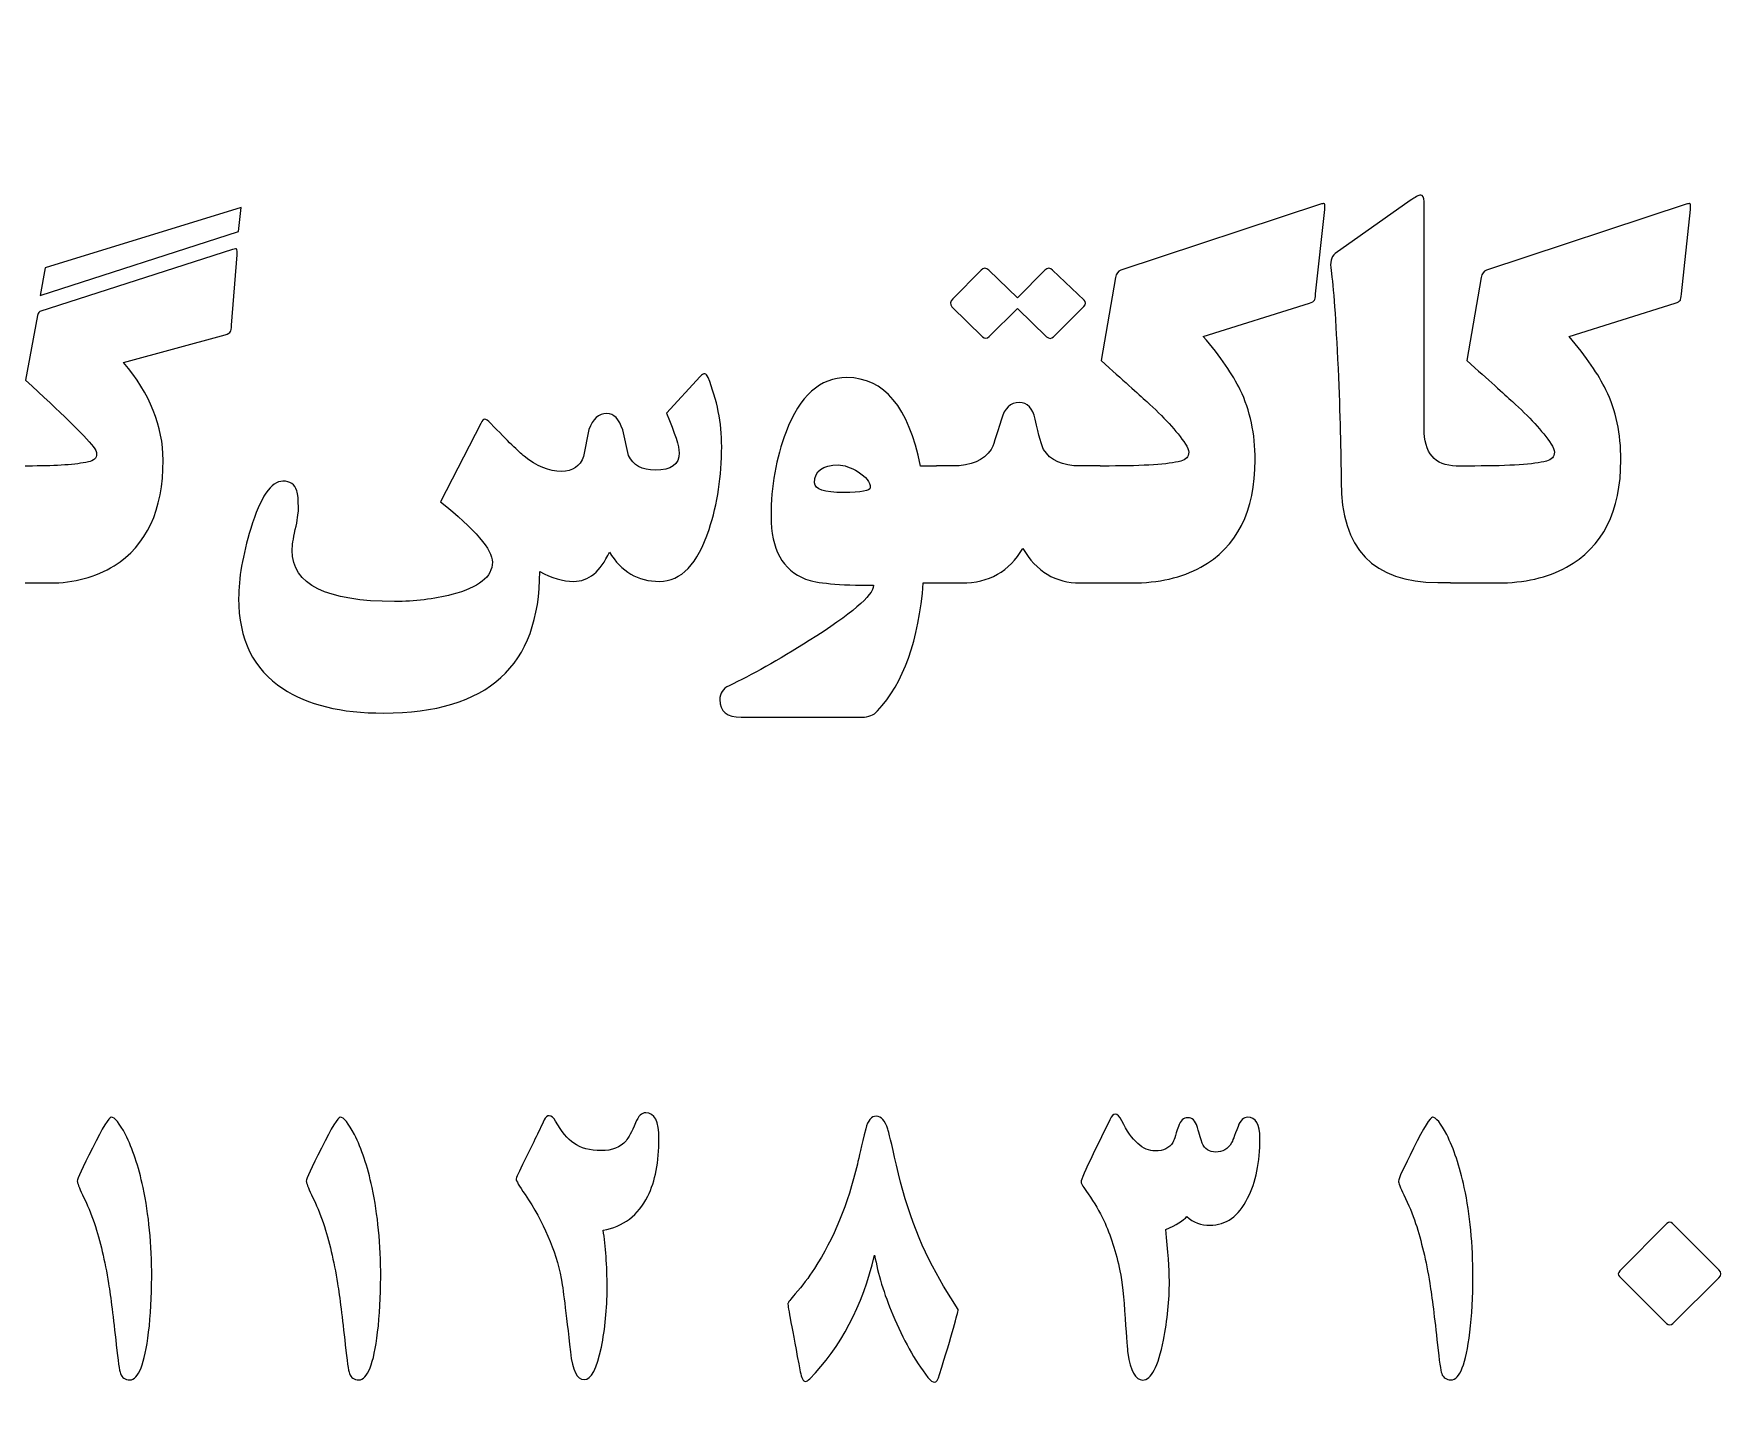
# Model space of a CAD drawing. Header units: millimetres. Extents: x -20 to 20, y -19.5 to 20.5.
# Drawn here: x -5.05 to 8.5, y -10.55 to 0.47 of the extents above; entities that cross this region are included whole.
import ezdxf

# ---------------------------------------------------------------- set-up
doc = ezdxf.new("R2010")
doc.units = ezdxf.units.MM
doc.header["$MEASUREMENT"] = 0
doc.layers.add('Layer 1', color=7, linetype='Continuous')

msp = doc.modelspace()

# ---------------------------------------------------------------- linework, layer by layer
at = {"layer": 'Layer 1', "color": 250, "lineweight": 18}
msp.add_open_spline([(17.0177, 20.4697), (17.0177, 20.4697), (-16.9823, 20.4697), (-16.9823, 20.4697), (-18.6346, 20.4697), (-19.9823, 19.122), (-19.9823, 17.4697), (-19.9823, 17.4697), (-19.9823, -16.5303), (-19.9823, -16.5303), (-19.9823, -18.1826), (-18.6346, -19.5303), (-16.9823, -19.5303), (-16.9823, -19.5303), (17.0177, -19.5303), (17.0177, -19.5303), (18.67, -19.5303), (20.0177, -18.1826), (20.0177, -16.5303), (20.0177, -16.5303), (20.0177, 17.4697), (20.0177, 17.4697), (20.0177, 19.122), (18.67, 20.4697), (17.0177, 20.4697)], degree=3, knots=[0, 0, 0, 0, 0.125, 0.125, 0.125, 0.25, 0.25, 0.25, 0.375, 0.375, 0.375, 0.5, 0.5, 0.5, 0.625, 0.625, 0.625, 0.75, 0.75, 0.75, 0.875, 0.875, 0.875, 1, 1, 1, 1], dxfattribs=at)
at = {"layer": 'Layer 1', "color": 250}
for points, knots in [([(-3.422, -1.3032), (-3.422, -1.3032), (-3.4653, -1.8684), (-3.4653, -1.8684), (-3.4682, -1.8973), (-3.4706, -1.9146), (-3.4735, -1.9199), (-3.4791, -1.9297), (-3.4936, -1.9378), (-3.5168, -1.9446), (-3.5168, -1.9446), (-4.3314, -2.1679), (-4.3314, -2.1679), (-4.1205, -2.419), (-4.015, -2.6801), (-4.015, -2.9521), (-4.015, -3.3535), (-4.1459, -3.6351), (-4.408, -3.798), (-4.5568, -3.8905), (-4.7283, -3.9367), (-4.9223, -3.9367), (-4.9223, -3.9367), (-5.1539, -3.9367), (-5.1539, -3.9367), (-5.1539, -3.9367), (-5.2571, -3.9367), (-5.2571, -3.9367), (-5.2571, -3.9367), (-5.2675, -3.9367), (-5.2675, -3.9367), (-5.3708, -3.9367), (-5.4714, -3.8993), (-5.5694, -3.8245), (-5.6464, -3.7649), (-5.7063, -3.6986), (-5.749, -3.6266), (-5.894, -3.8333), (-6.0662, -3.9367), (-6.2658, -3.9367), (-6.2658, -3.9367), (-6.2969, -3.9367), (-6.2969, -3.9367), (-6.2969, -3.9367), (-6.4168, -3.9367), (-6.4168, -3.9367), (-6.4168, -3.9367), (-6.4769, -3.9367), (-6.4769, -3.9367), (-6.74, -3.9367), (-6.9556, -3.7652), (-7.1239, -3.422), (-7.241, -3.6315), (-7.3496, -3.7769), (-7.4505, -3.858), (-7.5715, -3.9561), (-7.7261, -4.0048), (-7.9134, -4.0048), (-8.3349, -4.0048), (-8.5459, -3.7575), (-8.5459, -3.2629), (-8.5459, -3.1581), (-8.5307, -3.0452), (-8.5004, -2.9239), (-8.4591, -2.757), (-8.402, -2.6737), (-8.3289, -2.6737), (-8.2531, -2.6737), (-8.2034, -2.7115), (-8.1801, -2.7873), (-8.1402, -2.9143), (-8.1152, -2.9845), (-8.1056, -2.9983), (-8.0506, -3.0741), (-7.9501, -3.1119), (-7.8037, -3.1119), (-7.7059, -3.1119), (-7.6089, -3.0974), (-7.5123, -3.0685), (-7.3937, -3.0325), (-7.3345, -2.9898), (-7.3345, -2.9404), (-7.3345, -2.932), (-7.3366, -2.9232), (-7.3408, -2.9136), (-7.3408, -2.9136), (-7.6841, -2.0927), (-7.6841, -2.0927), (-7.6841, -2.0927), (-7.2251, -1.6299), (-7.2251, -1.6299), (-7.2029, -1.6076), (-7.1863, -1.5967), (-7.1754, -1.5967), (-7.1658, -1.5967), (-7.1549, -1.6133), (-7.1422, -1.6465), (-7.1422, -1.6465), (-6.7538, -2.7168), (-6.7538, -2.7168), (-6.6864, -2.9045), (-6.5855, -2.9983), (-6.4518, -2.9983), (-6.4518, -2.9983), (-6.4168, -2.9983), (-6.4168, -2.9983), (-6.4168, -2.9983), (-6.2969, -2.9983), (-6.2969, -2.9983), (-6.1385, -2.9983), (-6.064, -2.8907), (-6.0736, -2.6755), (-6.0736, -2.6755), (-6.1399, -1.2894), (-6.1399, -1.2894), (-6.1413, -1.2633), (-6.1342, -1.245), (-6.1191, -1.2355), (-6.1191, -1.2355), (-5.4887, -0.8298), (-5.4887, -0.8298), (-5.4682, -0.816), (-5.4551, -0.8121), (-5.4495, -0.8174), (-5.4467, -0.8217), (-5.4453, -0.8375), (-5.4453, -0.8651), (-5.4453, -0.8651), (-5.4453, -2.7355), (-5.4453, -2.7355), (-5.4453, -2.8018), (-5.4287, -2.8604), (-5.3959, -2.9115), (-5.3591, -2.9685), (-5.3096, -2.9974), (-5.2478, -2.9983), (-5.2478, -2.9983), (-5.2449, -2.9983), (-5.2449, -2.9983), (-5.2449, -2.9983), (-5.1539, -2.9983), (-5.1539, -2.9983), (-5.1539, -2.9983), (-5.0631, -2.9983), (-5.0631, -2.9983), (-4.8659, -2.9983), (-4.7166, -2.9874), (-4.6147, -2.9651), (-4.5706, -2.9556), (-4.5484, -2.9348), (-4.5484, -2.903), (-4.5484, -2.8851), (-4.5575, -2.8653), (-4.5752, -2.8431), (-4.651, -2.7492), (-4.8324, -2.5714), (-5.1188, -2.3093), (-5.1188, -2.3093), (-5.0214, -1.7897), (-5.0214, -1.7897), (-5.0214, -1.7816), (-5.0162, -1.771), (-5.0052, -1.7586), (-5.0052, -1.7586), (-3.4569, -1.2619), (-3.4569, -1.2619), (-3.4392, -1.2563), (-3.4279, -1.2549), (-3.4241, -1.2577), (-3.4212, -1.2647), (-3.4205, -1.2799), (-3.422, -1.3032)], [0, 0, 0, 0, 0.0175439, 0.0175439, 0.0175439, 0.0350877, 0.0350877, 0.0350877, 0.0526316, 0.0526316, 0.0526316, 0.0701754, 0.0701754, 0.0701754, 0.0877193, 0.0877193, 0.0877193, 0.1052632, 0.1052632, 0.1052632, 0.122807, 0.122807, 0.122807, 0.1403509, 0.1403509, 0.1403509, 0.1578947, 0.1578947, 0.1578947, 0.1754386, 0.1754386, 0.1754386, 0.1929825, 0.1929825, 0.1929825, 0.2105263, 0.2105263, 0.2105263, 0.2280702, 0.2280702, 0.2280702, 0.245614, 0.245614, 0.245614, 0.2631579, 0.2631579, 0.2631579, 0.2807018, 0.2807018, 0.2807018, 0.2982456, 0.2982456, 0.2982456, 0.3157895, 0.3157895, 0.3157895, 0.3333333, 0.3333333, 0.3333333, 0.3508772, 0.3508772, 0.3508772, 0.3684211, 0.3684211, 0.3684211, 0.3859649, 0.3859649, 0.3859649, 0.4035088, 0.4035088, 0.4035088, 0.4210526, 0.4210526, 0.4210526, 0.4385965, 0.4385965, 0.4385965, 0.4561404, 0.4561404, 0.4561404, 0.4736842, 0.4736842, 0.4736842, 0.4912281, 0.4912281, 0.4912281, 0.5087719, 0.5087719, 0.5087719, 0.5263158, 0.5263158, 0.5263158, 0.5438596, 0.5438596, 0.5438596, 0.5614035, 0.5614035, 0.5614035, 0.5789474, 0.5789474, 0.5789474, 0.5964912, 0.5964912, 0.5964912, 0.6140351, 0.6140351, 0.6140351, 0.6315789, 0.6315789, 0.6315789, 0.6491228, 0.6491228, 0.6491228, 0.6666667, 0.6666667, 0.6666667, 0.6842105, 0.6842105, 0.6842105, 0.7017544, 0.7017544, 0.7017544, 0.7192982, 0.7192982, 0.7192982, 0.7368421, 0.7368421, 0.7368421, 0.754386, 0.754386, 0.754386, 0.7719298, 0.7719298, 0.7719298, 0.7894737, 0.7894737, 0.7894737, 0.8070175, 0.8070175, 0.8070175, 0.8245614, 0.8245614, 0.8245614, 0.8421053, 0.8421053, 0.8421053, 0.8596491, 0.8596491, 0.8596491, 0.877193, 0.877193, 0.877193, 0.8947368, 0.8947368, 0.8947368, 0.9122807, 0.9122807, 0.9122807, 0.9298246, 0.9298246, 0.9298246, 0.9473684, 0.9473684, 0.9473684, 0.9649123, 0.9649123, 0.9649123, 0.9824561, 0.9824561, 0.9824561, 1, 1, 1, 1]), ([(-3.3888, -0.9229), (-3.3888, -0.9229), (-3.4114, -1.1159), (-3.4114, -1.1159), (-3.4114, -1.1159), (-5.001, -1.6306), (-5.001, -1.6306), (-5.001, -1.6306), (-4.9615, -1.4073), (-4.9615, -1.4073), (-4.9615, -1.4073), (-3.3888, -0.9229), (-3.3888, -0.9229)], [0, 0, 0, 0, 0.25, 0.25, 0.25, 0.5, 0.5, 0.5, 0.75, 0.75, 0.75, 1, 1, 1, 1]), ([(5.3047, -0.9395), (5.3047, -0.9395), (5.2321, -1.6178), (5.2321, -1.6178), (5.2293, -1.6464), (5.2264, -1.663), (5.224, -1.6672), (5.218, -1.6768), (5.2042, -1.6849), (5.182, -1.6919), (5.182, -1.6919), (4.3307, -1.9579), (4.3307, -1.9579), (4.4704, -2.1234), (4.5689, -2.2662), (4.6267, -2.3865), (4.7068, -2.5531), (4.7467, -2.7407), (4.7467, -2.9492), (4.7467, -3.3634), (4.6013, -3.6505), (4.3106, -3.8104), (4.1575, -3.8947), (3.973, -3.9367), (3.7564, -3.9367), (3.7564, -3.9367), (3.5022, -3.9367), (3.5022, -3.9367), (3.5022, -3.9367), (3.5022, -3.9368), (3.5022, -3.9368), (3.5022, -3.9368), (3.3431, -3.9368), (3.3431, -3.9368), (3.1448, -3.9368), (2.991, -3.8444), (2.882, -3.6595), (2.7748, -3.8444), (2.6114, -3.9368), (2.3924, -3.9368), (2.3924, -3.9368), (2.1899, -3.9368), (2.1899, -3.9368), (2.1899, -3.9368), (2.1899, -3.9367), (2.1899, -3.9367), (2.1899, -3.9367), (2.0843, -3.9367), (2.0843, -3.9367), (2.0483, -4.3974), (1.9259, -4.7396), (1.7163, -4.964), (1.686, -4.9971), (1.6447, -5.0137), (1.5925, -5.0137), (1.5925, -5.0137), (0.6227, -5.0137), (0.6227, -5.0137), (0.5084, -5.0137), (0.4513, -4.9668), (0.4513, -4.873), (0.4513, -4.8222), (0.476, -4.7848), (0.5257, -4.7615), (0.7035, -4.6775), (0.9176, -4.5569), (1.1685, -4.3995), (1.5075, -4.1875), (1.68, -4.0393), (1.6853, -3.9554), (1.4069, -3.9554), (1.2249, -3.9388), (1.1395, -3.9056), (0.955, -3.834), (0.8626, -3.6658), (0.8626, -3.4012), (0.8626, -3.1616), (0.9025, -2.9362), (0.9826, -2.7252), (1.0926, -2.4346), (1.2552, -2.2892), (1.4704, -2.2892), (1.7707, -2.2892), (1.9679, -2.5256), (2.0617, -2.9983), (2.0617, -2.9983), (2.1899, -2.9983), (2.1899, -2.9983), (2.1899, -2.9983), (2.1899, -2.9981), (2.1899, -2.9981), (2.1899, -2.9981), (2.32, -2.9981), (2.32, -2.9981), (2.4675, -2.9981), (2.5702, -2.954), (2.628, -2.8654), (2.6418, -2.8446), (2.6693, -2.7638), (2.7106, -2.6227), (2.7367, -2.5342), (2.7843, -2.4897), (2.8531, -2.4897), (2.9194, -2.4897), (2.9621, -2.5342), (2.9815, -2.6227), (3.0118, -2.7582), (3.0344, -2.839), (3.0496, -2.8654), (3.1021, -2.954), (3.1999, -2.9981), (3.3431, -2.9981), (3.3431, -2.9981), (3.5022, -2.9981), (3.5022, -2.9981), (3.5022, -2.9981), (3.5022, -2.9983), (3.5022, -2.9983), (3.5022, -2.9983), (3.5747, -2.9983), (3.5747, -2.9983), (3.8584, -2.9983), (4.0499, -2.9852), (4.1494, -2.9591), (4.1921, -2.9478), (4.2133, -2.9245), (4.2133, -2.8885), (4.2133, -2.8681), (4.2051, -2.8459), (4.1886, -2.8226), (4.1155, -2.7164), (4.0115, -2.6024), (3.8764, -2.4811), (3.809, -2.4204), (3.6869, -2.3107), (3.5105, -2.1523), (3.5105, -2.1523), (3.6262, -1.4859), (3.6262, -1.4859), (3.6319, -1.4556), (3.6463, -1.4362), (3.6696, -1.428), (3.6696, -1.428), (5.2716, -0.8982), (5.2716, -0.8982), (5.2839, -0.8939), (5.2931, -0.8918), (5.2984, -0.8918), (5.3055, -0.8918), (5.3076, -0.9077), (5.3047, -0.9395)], [0, 0, 0, 0, 0.02, 0.02, 0.02, 0.04, 0.04, 0.04, 0.06, 0.06, 0.06, 0.08, 0.08, 0.08, 0.1, 0.1, 0.1, 0.12, 0.12, 0.12, 0.14, 0.14, 0.14, 0.16, 0.16, 0.16, 0.18, 0.18, 0.18, 0.2, 0.2, 0.2, 0.22, 0.22, 0.22, 0.24, 0.24, 0.24, 0.26, 0.26, 0.26, 0.28, 0.28, 0.28, 0.3, 0.3, 0.3, 0.32, 0.32, 0.32, 0.34, 0.34, 0.34, 0.36, 0.36, 0.36, 0.38, 0.38, 0.38, 0.4, 0.4, 0.4, 0.42, 0.42, 0.42, 0.44, 0.44, 0.44, 0.46, 0.46, 0.46, 0.48, 0.48, 0.48, 0.5, 0.5, 0.5, 0.52, 0.52, 0.52, 0.54, 0.54, 0.54, 0.56, 0.56, 0.56, 0.58, 0.58, 0.58, 0.6, 0.6, 0.6, 0.62, 0.62, 0.62, 0.64, 0.64, 0.64, 0.66, 0.66, 0.66, 0.68, 0.68, 0.68, 0.7, 0.7, 0.7, 0.72, 0.72, 0.72, 0.74, 0.74, 0.74, 0.76, 0.76, 0.76, 0.78, 0.78, 0.78, 0.8, 0.8, 0.8, 0.82, 0.82, 0.82, 0.84, 0.84, 0.84, 0.86, 0.86, 0.86, 0.88, 0.88, 0.88, 0.9, 0.9, 0.9, 0.92, 0.92, 0.92, 0.94, 0.94, 0.94, 0.96, 0.96, 0.96, 0.98, 0.98, 0.98, 1, 1, 1, 1]), ([(8.2389, -0.9395), (8.2389, -0.9395), (8.1663, -1.6178), (8.1663, -1.6178), (8.1634, -1.6464), (8.1606, -1.663), (8.1582, -1.6672), (8.1522, -1.6768), (8.1384, -1.6849), (8.1162, -1.6919), (8.1162, -1.6919), (7.2649, -1.9579), (7.2649, -1.9579), (7.4046, -2.1234), (7.503, -2.2662), (7.5609, -2.3865), (7.641, -2.5531), (7.6808, -2.7407), (7.6808, -2.9492), (7.6808, -3.3634), (7.5355, -3.6505), (7.2448, -3.8104), (7.0917, -3.8947), (6.9072, -3.9367), (6.6906, -3.9367), (6.6906, -3.9367), (6.3145, -3.9367), (6.3145, -3.9367), (6.3145, -3.9367), (6.3145, -3.9326), (6.3145, -3.9326), (6.3145, -3.9326), (6.2111, -3.9326), (6.2111, -3.9326), (5.6943, -3.9326), (5.4361, -3.6623), (5.4361, -3.1222), (5.4361, -2.8922), (5.4276, -2.5895), (5.4114, -2.2149), (5.3934, -1.8194), (5.3747, -1.5577), (5.3553, -1.4292), (5.3457, -1.3661), (5.3567, -1.3206), (5.3884, -1.2931), (5.3884, -1.2931), (5.9899, -0.869), (5.9899, -0.869), (6.0312, -0.8401), (6.0598, -0.8256), (6.0746, -0.8256), (6.0926, -0.8256), (6.1017, -0.8422), (6.1017, -0.8754), (6.1017, -0.8754), (6.1017, -2.6964), (6.1017, -2.6964), (6.1017, -2.8944), (6.1878, -2.9952), (6.3601, -2.9983), (6.3601, -2.9983), (6.5089, -2.9983), (6.5089, -2.9983), (6.7926, -2.9983), (6.9841, -2.9852), (7.0836, -2.9591), (7.1263, -2.9478), (7.1474, -2.9245), (7.1474, -2.8885), (7.1474, -2.8681), (7.1393, -2.8459), (7.1228, -2.8226), (7.0497, -2.7164), (6.9457, -2.6024), (6.8105, -2.4811), (6.7432, -2.4204), (6.6211, -2.3107), (6.4447, -2.1523), (6.4447, -2.1523), (6.5604, -1.4859), (6.5604, -1.4859), (6.5661, -1.4556), (6.5805, -1.4362), (6.6038, -1.428), (6.6038, -1.428), (8.2058, -0.8982), (8.2058, -0.8982), (8.2181, -0.8939), (8.2273, -0.8918), (8.2326, -0.8918), (8.2396, -0.8918), (8.2418, -0.9077), (8.2389, -0.9395)], [0, 0, 0, 0, 0.0322581, 0.0322581, 0.0322581, 0.0645161, 0.0645161, 0.0645161, 0.0967742, 0.0967742, 0.0967742, 0.1290323, 0.1290323, 0.1290323, 0.1612903, 0.1612903, 0.1612903, 0.1935484, 0.1935484, 0.1935484, 0.2258065, 0.2258065, 0.2258065, 0.2580645, 0.2580645, 0.2580645, 0.2903226, 0.2903226, 0.2903226, 0.3225806, 0.3225806, 0.3225806, 0.3548387, 0.3548387, 0.3548387, 0.3870968, 0.3870968, 0.3870968, 0.4193548, 0.4193548, 0.4193548, 0.4516129, 0.4516129, 0.4516129, 0.483871, 0.483871, 0.483871, 0.516129, 0.516129, 0.516129, 0.5483871, 0.5483871, 0.5483871, 0.5806452, 0.5806452, 0.5806452, 0.6129032, 0.6129032, 0.6129032, 0.6451613, 0.6451613, 0.6451613, 0.6774194, 0.6774194, 0.6774194, 0.7096774, 0.7096774, 0.7096774, 0.7419355, 0.7419355, 0.7419355, 0.7741935, 0.7741935, 0.7741935, 0.8064516, 0.8064516, 0.8064516, 0.8387097, 0.8387097, 0.8387097, 0.8709677, 0.8709677, 0.8709677, 0.9032258, 0.9032258, 0.9032258, 0.9354839, 0.9354839, 0.9354839, 0.9677419, 0.9677419, 0.9677419, 1, 1, 1, 1]), ([(3.3741, -1.6671), (3.3907, -1.6822), (3.39, -1.6992), (3.3724, -1.7172), (3.3724, -1.7172), (3.1283, -1.9606), (3.1283, -1.9606), (3.1103, -1.9789), (3.0919, -1.9789), (3.0739, -1.9609), (3.0739, -1.9609), (2.8393, -1.7344), (2.8393, -1.7344), (2.8393, -1.7344), (2.6132, -1.9602), (2.6132, -1.9602), (2.5952, -1.9782), (2.5776, -1.9786), (2.5599, -1.9606), (2.5599, -1.9606), (2.3144, -1.72), (2.3144, -1.72), (2.295, -1.7013), (2.2968, -1.6801), (2.32, -1.6568), (2.32, -1.6568), (2.5472, -1.4272), (2.5472, -1.4272), (2.568, -1.4067), (2.5885, -1.4067), (2.6093, -1.4272), (2.6093, -1.4272), (2.8407, -1.6484), (2.8407, -1.6484), (2.8407, -1.6484), (3.0598, -1.4272), (3.0598, -1.4272), (3.0806, -1.4067), (3.1014, -1.4067), (3.1219, -1.4272), (3.1219, -1.4272), (3.3741, -1.6671), (3.3741, -1.6671)], [0, 0, 0, 0, 0.0714286, 0.0714286, 0.0714286, 0.1428571, 0.1428571, 0.1428571, 0.2142857, 0.2142857, 0.2142857, 0.2857143, 0.2857143, 0.2857143, 0.3571429, 0.3571429, 0.3571429, 0.4285714, 0.4285714, 0.4285714, 0.5, 0.5, 0.5, 0.5714286, 0.5714286, 0.5714286, 0.6428571, 0.6428571, 0.6428571, 0.7142857, 0.7142857, 0.7142857, 0.7857143, 0.7857143, 0.7857143, 0.8571429, 0.8571429, 0.8571429, 0.9285714, 0.9285714, 0.9285714, 1, 1, 1, 1]), ([(0.4666, -2.8432), (0.4666, -3.0789), (0.4328, -3.3001), (0.3654, -3.5068), (0.2744, -3.7851), (0.1414, -3.9241), (-0.0336, -3.9241), (-0.2057, -3.9241), (-0.3394, -3.8458), (-0.4347, -3.6885), (-0.5049, -3.8458), (-0.6005, -3.9241), (-0.7219, -3.9241), (-0.8072, -3.9241), (-0.8975, -3.8973), (-0.9928, -3.8437), (-0.9928, -4.6015), (-1.4101, -4.9807), (-2.2452, -4.9807), (-2.5884, -4.9807), (-2.8586, -4.9151), (-3.0555, -4.7842), (-3.2911, -4.6286), (-3.409, -4.3873), (-3.409, -4.0607), (-3.409, -3.9008), (-3.3769, -3.7142), (-3.312, -3.5004), (-3.2347, -3.2471), (-3.1486, -3.1201), (-3.0537, -3.1201), (-2.9955, -3.1201), (-2.9585, -3.1455), (-2.9419, -3.1967), (-2.9338, -3.2228), (-2.9295, -3.2725), (-2.9295, -3.3456), (-2.9295, -3.3798), (-2.9377, -3.4345), (-2.9542, -3.5089), (-2.9708, -3.5833), (-2.9793, -3.6391), (-2.9793, -3.6761), (-2.9793, -3.9492), (-2.7055, -4.0853), (-2.1584, -4.0853), (-1.9957, -4.0853), (-1.8423, -4.067), (-1.6976, -4.0296), (-1.481, -3.9746), (-1.3731, -3.8878), (-1.3731, -3.7693), (-1.3731, -3.6701), (-1.5114, -3.5089), (-1.7887, -3.2856), (-1.7887, -3.2856), (-1.4662, -2.6573), (-1.4662, -2.6573), (-1.4535, -2.6337), (-1.4426, -2.622), (-1.4331, -2.622), (-1.4232, -2.622), (-1.4073, -2.6337), (-1.3854, -2.6573), (-1.2503, -2.7977), (-1.1614, -2.8852), (-1.1187, -2.9198), (-1.0168, -3.0009), (-0.9169, -3.0415), (-0.8192, -3.0415), (-0.7296, -3.0415), (-0.6704, -3.0016), (-0.6414, -2.9219), (-0.6414, -2.9219), (-0.598, -2.7067), (-0.598, -2.7067), (-0.5677, -2.6199), (-0.5201, -2.5765), (-0.4552, -2.5765), (-0.3987, -2.5765), (-0.356, -2.6206), (-0.3271, -2.7088), (-0.3271, -2.7088), (-0.2816, -2.9134), (-0.2816, -2.9134), (-0.2446, -2.9921), (-0.1726, -3.0312), (-0.0668, -3.0312), (0.0617, -3.0312), (0.1255, -2.985), (0.1255, -2.893), (0.1255, -2.8432), (0.092, -2.737), (0.0243, -2.5744), (0.0243, -2.5744), (0.2931, -2.2809), (0.2931, -2.2809), (0.322, -2.2491), (0.3432, -2.2513), (0.3569, -2.2872), (0.43, -2.4665), (0.4666, -2.6517), (0.4666, -2.8432)], [0, 0, 0, 0, 0.0294118, 0.0294118, 0.0294118, 0.0588235, 0.0588235, 0.0588235, 0.0882353, 0.0882353, 0.0882353, 0.1176471, 0.1176471, 0.1176471, 0.1470588, 0.1470588, 0.1470588, 0.1764706, 0.1764706, 0.1764706, 0.2058824, 0.2058824, 0.2058824, 0.2352941, 0.2352941, 0.2352941, 0.2647059, 0.2647059, 0.2647059, 0.2941176, 0.2941176, 0.2941176, 0.3235294, 0.3235294, 0.3235294, 0.3529412, 0.3529412, 0.3529412, 0.3823529, 0.3823529, 0.3823529, 0.4117647, 0.4117647, 0.4117647, 0.4411765, 0.4411765, 0.4411765, 0.4705882, 0.4705882, 0.4705882, 0.5, 0.5, 0.5, 0.5294118, 0.5294118, 0.5294118, 0.5588235, 0.5588235, 0.5588235, 0.5882353, 0.5882353, 0.5882353, 0.6176471, 0.6176471, 0.6176471, 0.6470588, 0.6470588, 0.6470588, 0.6764706, 0.6764706, 0.6764706, 0.7058824, 0.7058824, 0.7058824, 0.7352941, 0.7352941, 0.7352941, 0.7647059, 0.7647059, 0.7647059, 0.7941176, 0.7941176, 0.7941176, 0.8235294, 0.8235294, 0.8235294, 0.8529412, 0.8529412, 0.8529412, 0.8823529, 0.8823529, 0.8823529, 0.9117647, 0.9117647, 0.9117647, 0.9411765, 0.9411765, 0.9411765, 0.9705882, 0.9705882, 0.9705882, 1, 1, 1, 1]), ([(1.6585, -3.1719), (1.6585, -3.1278), (1.626, -3.0858), (1.5615, -3.0459), (1.5022, -3.0085), (1.4489, -2.9898), (1.402, -2.9898), (1.2754, -2.9898), (1.2119, -3.0375), (1.2119, -3.1327), (1.2119, -3.1849), (1.2898, -3.211), (1.4454, -3.211), (1.5876, -3.211), (1.6585, -3.198), (1.6585, -3.1719)], [0, 0, 0, 0, 0.2, 0.2, 0.2, 0.4, 0.4, 0.4, 0.6, 0.6, 0.6, 0.8, 0.8, 0.8, 1, 1, 1, 1]), ([(-4.1064, -9.5078), (-4.1064, -9.6633), (-4.1145, -9.8104), (-4.1311, -9.9491), (-4.1618, -10.2038), (-4.2119, -10.3308), (-4.2821, -10.3308), (-4.3205, -10.3308), (-4.3459, -10.3139), (-4.3572, -10.28), (-4.3657, -10.2563), (-4.3766, -10.1791), (-4.3907, -10.0489), (-4.4147, -9.8291), (-4.4352, -9.6651), (-4.4524, -9.5575), (-4.4821, -9.3751), (-4.5198, -9.2146), (-4.566, -9.0752), (-4.5911, -9.0008), (-4.6225, -8.9246), (-4.6613, -8.8452), (-4.6892, -8.7877), (-4.7033, -8.751), (-4.7033, -8.7355), (-4.7033, -8.7189), (-4.6631, -8.6307), (-4.5823, -8.4709), (-4.499, -8.3062), (-4.4489, -8.2236), (-4.4313, -8.2236), (-4.4027, -8.2236), (-4.3643, -8.2702), (-4.3166, -8.3633), (-4.2598, -8.4745), (-4.2126, -8.6166), (-4.1755, -8.7884), (-4.1293, -9.0043), (-4.1064, -9.2442), (-4.1064, -9.5078)], [0, 0, 0, 0, 0.0769231, 0.0769231, 0.0769231, 0.1538462, 0.1538462, 0.1538462, 0.2307692, 0.2307692, 0.2307692, 0.3076923, 0.3076923, 0.3076923, 0.3846154, 0.3846154, 0.3846154, 0.4615385, 0.4615385, 0.4615385, 0.5384615, 0.5384615, 0.5384615, 0.6153846, 0.6153846, 0.6153846, 0.6923077, 0.6923077, 0.6923077, 0.7692308, 0.7692308, 0.7692308, 0.8461538, 0.8461538, 0.8461538, 0.9230769, 0.9230769, 0.9230769, 1, 1, 1, 1]), ([(-2.2691, -9.5078), (-2.2691, -9.6633), (-2.2772, -9.8104), (-2.2938, -9.9491), (-2.3245, -10.2038), (-2.3746, -10.3308), (-2.4448, -10.3308), (-2.4832, -10.3308), (-2.5086, -10.3139), (-2.5199, -10.28), (-2.5284, -10.2563), (-2.5393, -10.1791), (-2.5534, -10.0489), (-2.5774, -9.8291), (-2.5979, -9.6651), (-2.6152, -9.5575), (-2.6448, -9.3751), (-2.6826, -9.2146), (-2.7288, -9.0752), (-2.7538, -9.0008), (-2.7852, -8.9246), (-2.824, -8.8452), (-2.8519, -8.7877), (-2.866, -8.751), (-2.866, -8.7355), (-2.866, -8.7189), (-2.8258, -8.6307), (-2.745, -8.4709), (-2.6617, -8.3062), (-2.6117, -8.2236), (-2.594, -8.2236), (-2.5654, -8.2236), (-2.527, -8.2702), (-2.4794, -8.3633), (-2.4226, -8.4745), (-2.3753, -8.6166), (-2.3383, -8.7884), (-2.292, -9.0043), (-2.2691, -9.2442), (-2.2691, -9.5078)], [0, 0, 0, 0, 0.0769231, 0.0769231, 0.0769231, 0.1538462, 0.1538462, 0.1538462, 0.2307692, 0.2307692, 0.2307692, 0.3076923, 0.3076923, 0.3076923, 0.3846154, 0.3846154, 0.3846154, 0.4615385, 0.4615385, 0.4615385, 0.5384615, 0.5384615, 0.5384615, 0.6153846, 0.6153846, 0.6153846, 0.6923077, 0.6923077, 0.6923077, 0.7692308, 0.7692308, 0.7692308, 0.8461538, 0.8461538, 0.8461538, 0.9230769, 0.9230769, 0.9230769, 1, 1, 1, 1]), ([(-0.0365, -8.3957), (-0.0365, -8.5816), (-0.0665, -8.7357), (-0.1265, -8.8578), (-0.2023, -9.0116), (-0.3219, -9.1023), (-0.4849, -9.1294), (-0.4637, -9.2578), (-0.4528, -9.4127), (-0.4528, -9.5933), (-0.4528, -9.762), (-0.4683, -9.92), (-0.4987, -10.0675), (-0.535, -10.2421), (-0.5809, -10.3292), (-0.6369, -10.3292), (-0.6937, -10.3292), (-0.7304, -10.2551), (-0.747, -10.1059), (-0.7833, -9.7821), (-0.808, -9.5856), (-0.8211, -9.5164), (-0.8659, -9.2899), (-0.9622, -9.0656), (-1.1104, -8.844), (-1.1591, -8.7714), (-1.183, -8.7311), (-1.183, -8.723), (-1.183, -8.7132), (-1.1608, -8.6624), (-1.1153, -8.571), (-1.0568, -8.4525), (-1.0042, -8.3438), (-0.9569, -8.2447), (-0.9463, -8.2224), (-0.9333, -8.2115), (-0.9178, -8.2115), (-0.8994, -8.2115), (-0.8821, -8.226), (-0.8659, -8.2549), (-0.8186, -8.3378), (-0.7703, -8.3974), (-0.7198, -8.4323), (-0.6631, -8.4722), (-0.5897, -8.4916), (-0.4997, -8.4916), (-0.4126, -8.4916), (-0.3463, -8.4655), (-0.3011, -8.4129), (-0.2821, -8.3904), (-0.2567, -8.342), (-0.2242, -8.2672), (-0.202, -8.2143), (-0.1748, -8.1879), (-0.1427, -8.1879), (-0.0718, -8.1879), (-0.0365, -8.257), (-0.0365, -8.3957)], [0, 0, 0, 0, 0.0526316, 0.0526316, 0.0526316, 0.1052632, 0.1052632, 0.1052632, 0.1578947, 0.1578947, 0.1578947, 0.2105263, 0.2105263, 0.2105263, 0.2631579, 0.2631579, 0.2631579, 0.3157895, 0.3157895, 0.3157895, 0.3684211, 0.3684211, 0.3684211, 0.4210526, 0.4210526, 0.4210526, 0.4736842, 0.4736842, 0.4736842, 0.5263158, 0.5263158, 0.5263158, 0.5789474, 0.5789474, 0.5789474, 0.6315789, 0.6315789, 0.6315789, 0.6842105, 0.6842105, 0.6842105, 0.7368421, 0.7368421, 0.7368421, 0.7894737, 0.7894737, 0.7894737, 0.8421053, 0.8421053, 0.8421053, 0.8947368, 0.8947368, 0.8947368, 0.9473684, 0.9473684, 0.9473684, 1, 1, 1, 1]), ([(2.3633, -9.7672), (2.3633, -9.7926), (2.3139, -9.9661), (2.2152, -10.2875), (2.2018, -10.3295), (2.188, -10.3503), (2.1732, -10.3503), (2.1591, -10.3503), (2.1418, -10.3372), (2.121, -10.3111), (2.0151, -10.1725), (1.9209, -10.0053), (1.8394, -9.8091), (1.7685, -9.6387), (1.7202, -9.4796), (1.6938, -9.3311), (1.5953, -9.7389), (1.4221, -10.0695), (1.1734, -10.3231), (1.1604, -10.3365), (1.1487, -10.3432), (1.1385, -10.3432), (1.1208, -10.3432), (1.1064, -10.3175), (1.0965, -10.2653), (1.0309, -9.9196), (0.9977, -9.7372), (0.9977, -9.7188), (0.9977, -9.7111), (1.0178, -9.6846), (1.0573, -9.6402), (1.1131, -9.5774), (1.1646, -9.51), (1.2101, -9.4384), (1.3653, -9.1988), (1.4803, -8.9191), (1.5551, -8.5995), (1.5668, -8.5469), (1.589, -8.4523), (1.6218, -8.3165), (1.6391, -8.2488), (1.668, -8.2153), (1.7086, -8.2153), (1.747, -8.2153), (1.7777, -8.2495), (1.7996, -8.319), (1.8056, -8.3363), (1.8282, -8.4322), (1.868, -8.6069), (1.9527, -8.9808), (2.079, -9.3047), (2.2473, -9.5781), (2.2473, -9.5781), (2.3633, -9.7672), (2.3633, -9.7672)], [0, 0, 0, 0, 0.0555556, 0.0555556, 0.0555556, 0.1111111, 0.1111111, 0.1111111, 0.1666667, 0.1666667, 0.1666667, 0.2222222, 0.2222222, 0.2222222, 0.2777778, 0.2777778, 0.2777778, 0.3333333, 0.3333333, 0.3333333, 0.3888889, 0.3888889, 0.3888889, 0.4444444, 0.4444444, 0.4444444, 0.5, 0.5, 0.5, 0.5555556, 0.5555556, 0.5555556, 0.6111111, 0.6111111, 0.6111111, 0.6666667, 0.6666667, 0.6666667, 0.7222222, 0.7222222, 0.7222222, 0.7777778, 0.7777778, 0.7777778, 0.8333333, 0.8333333, 0.8333333, 0.8888889, 0.8888889, 0.8888889, 0.9444444, 0.9444444, 0.9444444, 1, 1, 1, 1]), ([(4.7852, -8.3933), (4.7852, -8.5841), (4.7521, -8.7443), (4.6865, -8.8737), (4.6131, -9.018), (4.5126, -9.0903), (4.3848, -9.0903), (4.3122, -9.0903), (4.2501, -9.0671), (4.1982, -9.0209), (4.1711, -9.053), (4.1146, -9.0872), (4.0289, -9.1232), (4.0486, -9.2995), (4.0585, -9.4385), (4.0585, -9.5398), (4.0585, -9.6915), (4.0427, -9.8488), (4.0105, -10.0122), (3.9686, -10.2252), (3.9132, -10.3321), (3.8447, -10.3321), (3.7872, -10.3321), (3.7474, -10.2605), (3.7248, -10.1169), (3.7206, -10.0912), (3.7139, -9.9984), (3.704, -9.8379), (3.693, -9.6661), (3.6789, -9.5394), (3.6617, -9.4572), (3.6299, -9.3048), (3.5865, -9.1694), (3.5322, -9.0515), (3.4983, -8.9792), (3.4567, -8.9083), (3.4073, -8.8392), (3.3692, -8.7863), (3.3505, -8.7545), (3.3505, -8.7439), (3.3505, -8.7259), (3.383, -8.6504), (3.4482, -8.5167), (3.4482, -8.5167), (3.5802, -8.2447), (3.5802, -8.2447), (3.595, -8.2133), (3.6101, -8.1978), (3.625, -8.1978), (3.6412, -8.1978), (3.6588, -8.2158), (3.6765, -8.2525), (3.7583, -8.4137), (3.8476, -8.4945), (3.9449, -8.4945), (4.0116, -8.4945), (4.0589, -8.4716), (4.0871, -8.4254), (4.091, -8.4187), (4.1058, -8.3756), (4.1312, -8.297), (4.146, -8.2507), (4.1714, -8.2275), (4.2067, -8.2275), (4.2416, -8.2275), (4.266, -8.2514), (4.2808, -8.2991), (4.2861, -8.3139), (4.2991, -8.358), (4.3206, -8.4314), (4.3429, -8.479), (4.3796, -8.5033), (4.4304, -8.5033), (4.4864, -8.5033), (4.5288, -8.4786), (4.5577, -8.4299), (4.5626, -8.4187), (4.5799, -8.3742), (4.6096, -8.297), (4.6286, -8.2483), (4.6537, -8.2239), (4.6851, -8.2239), (4.7517, -8.2239), (4.7852, -8.2804), (4.7852, -8.3933)], [0, 0, 0, 0, 0.0357143, 0.0357143, 0.0357143, 0.0714286, 0.0714286, 0.0714286, 0.1071429, 0.1071429, 0.1071429, 0.1428571, 0.1428571, 0.1428571, 0.1785714, 0.1785714, 0.1785714, 0.2142857, 0.2142857, 0.2142857, 0.25, 0.25, 0.25, 0.2857143, 0.2857143, 0.2857143, 0.3214286, 0.3214286, 0.3214286, 0.3571429, 0.3571429, 0.3571429, 0.3928571, 0.3928571, 0.3928571, 0.4285714, 0.4285714, 0.4285714, 0.4642857, 0.4642857, 0.4642857, 0.5, 0.5, 0.5, 0.5357143, 0.5357143, 0.5357143, 0.5714286, 0.5714286, 0.5714286, 0.6071429, 0.6071429, 0.6071429, 0.6428571, 0.6428571, 0.6428571, 0.6785714, 0.6785714, 0.6785714, 0.7142857, 0.7142857, 0.7142857, 0.75, 0.75, 0.75, 0.7857143, 0.7857143, 0.7857143, 0.8214286, 0.8214286, 0.8214286, 0.8571429, 0.8571429, 0.8571429, 0.8928571, 0.8928571, 0.8928571, 0.9285714, 0.9285714, 0.9285714, 0.9642857, 0.9642857, 0.9642857, 1, 1, 1, 1]), ([(6.494, -9.5078), (6.494, -9.6633), (6.4859, -9.8104), (6.4693, -9.9491), (6.439, -10.2038), (6.3885, -10.3308), (6.3183, -10.3308), (6.2799, -10.3308), (6.2545, -10.3139), (6.2432, -10.28), (6.2351, -10.2563), (6.2234, -10.1791), (6.2097, -10.0489), (6.1857, -9.8291), (6.1652, -9.6651), (6.1479, -9.5575), (6.1183, -9.3751), (6.0802, -9.2146), (6.034, -9.0752), (6.0096, -9.0008), (5.9779, -8.9246), (5.9391, -8.8452), (5.9112, -8.7877), (5.8971, -8.751), (5.8971, -8.7355), (5.8971, -8.7189), (5.9373, -8.6307), (6.0181, -8.4709), (6.1014, -8.3062), (6.1515, -8.2236), (6.1687, -8.2236), (6.1977, -8.2236), (6.2361, -8.2702), (6.2837, -8.3633), (6.3405, -8.4745), (6.3875, -8.6166), (6.4249, -8.7884), (6.4711, -9.0043), (6.494, -9.2442), (6.494, -9.5078)], [0, 0, 0, 0, 0.0769231, 0.0769231, 0.0769231, 0.1538462, 0.1538462, 0.1538462, 0.2307692, 0.2307692, 0.2307692, 0.3076923, 0.3076923, 0.3076923, 0.3846154, 0.3846154, 0.3846154, 0.4615385, 0.4615385, 0.4615385, 0.5384615, 0.5384615, 0.5384615, 0.6153846, 0.6153846, 0.6153846, 0.6923077, 0.6923077, 0.6923077, 0.7692308, 0.7692308, 0.7692308, 0.8461538, 0.8461538, 0.8461538, 0.9230769, 0.9230769, 0.9230769, 1, 1, 1, 1]), ([(8.467, -9.5115), (8.467, -9.5115), (8.0987, -9.8774), (8.0987, -9.8774), (8.0814, -9.8946), (8.0641, -9.8946), (8.0472, -9.8774), (8.0472, -9.8774), (7.6711, -9.5006), (7.6711, -9.5006), (7.6556, -9.4882), (7.6563, -9.4734), (7.6736, -9.4558), (7.6736, -9.4558), (8.0507, -9.0766), (8.0507, -9.0766), (8.0656, -9.0617), (8.0797, -9.0614), (8.0938, -9.0755), (8.0938, -9.0755), (8.467, -9.4484), (8.467, -9.4484), (8.4889, -9.4699), (8.4889, -9.4907), (8.467, -9.5115)], [0, 0, 0, 0, 0.125, 0.125, 0.125, 0.25, 0.25, 0.25, 0.375, 0.375, 0.375, 0.5, 0.5, 0.5, 0.625, 0.625, 0.625, 0.75, 0.75, 0.75, 0.875, 0.875, 0.875, 1, 1, 1, 1])]:
    msp.add_open_spline(points, degree=3, knots=knots, dxfattribs=at)

doc.saveas('drawing.dxf')
